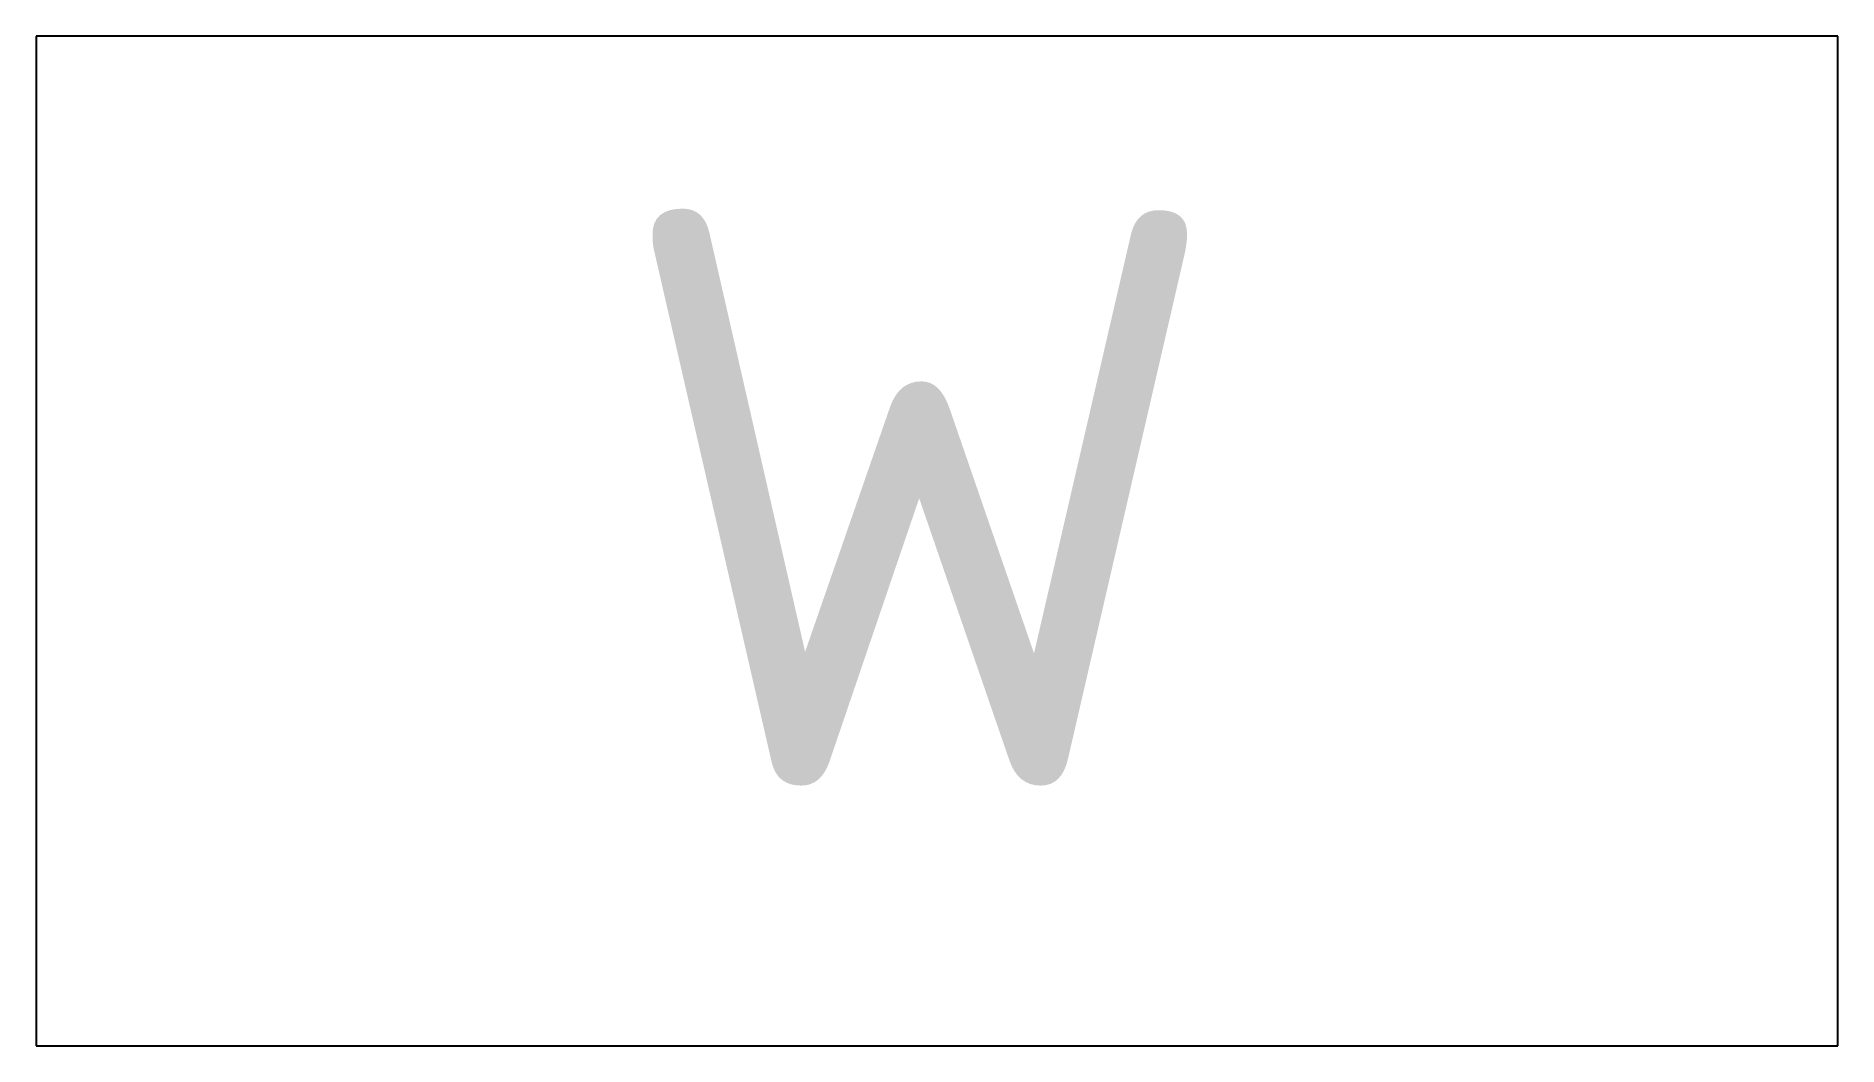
# Model space of a CAD drawing. Extents: x -3.13 to 3.13, y -1.75 to 1.75.
import ezdxf

# ---------------------------------------------------------------- set-up
doc = ezdxf.new("R2010")
doc.units = 0
doc.header["$LTSCALE"] = 0.2
doc.styles.add('NLCS-ISO', font='NLCS-ISO.ttf')

msp = doc.modelspace()

# ---------------------------------------------------------------- linework, layer by layer
for p, q in [((3.125, 1.7504), (-3.125, 1.7504)), ((-3.125, 1.7504), (-3.125, -1.7504)), ((3.125, -1.7504), (3.125, 1.7504)), ((-3.125, -1.7504), (3.125, -1.7504))]:
    msp.add_line(p, q)

# ---------------------------------------------------------------- texts
at = {"style": 'NLCS-ISO'}
msp.add_text('W', height=2, rotation=360, dxfattribs=at).set_placement((-1.1232, -0.8479))

doc.saveas('drawing.dxf')
